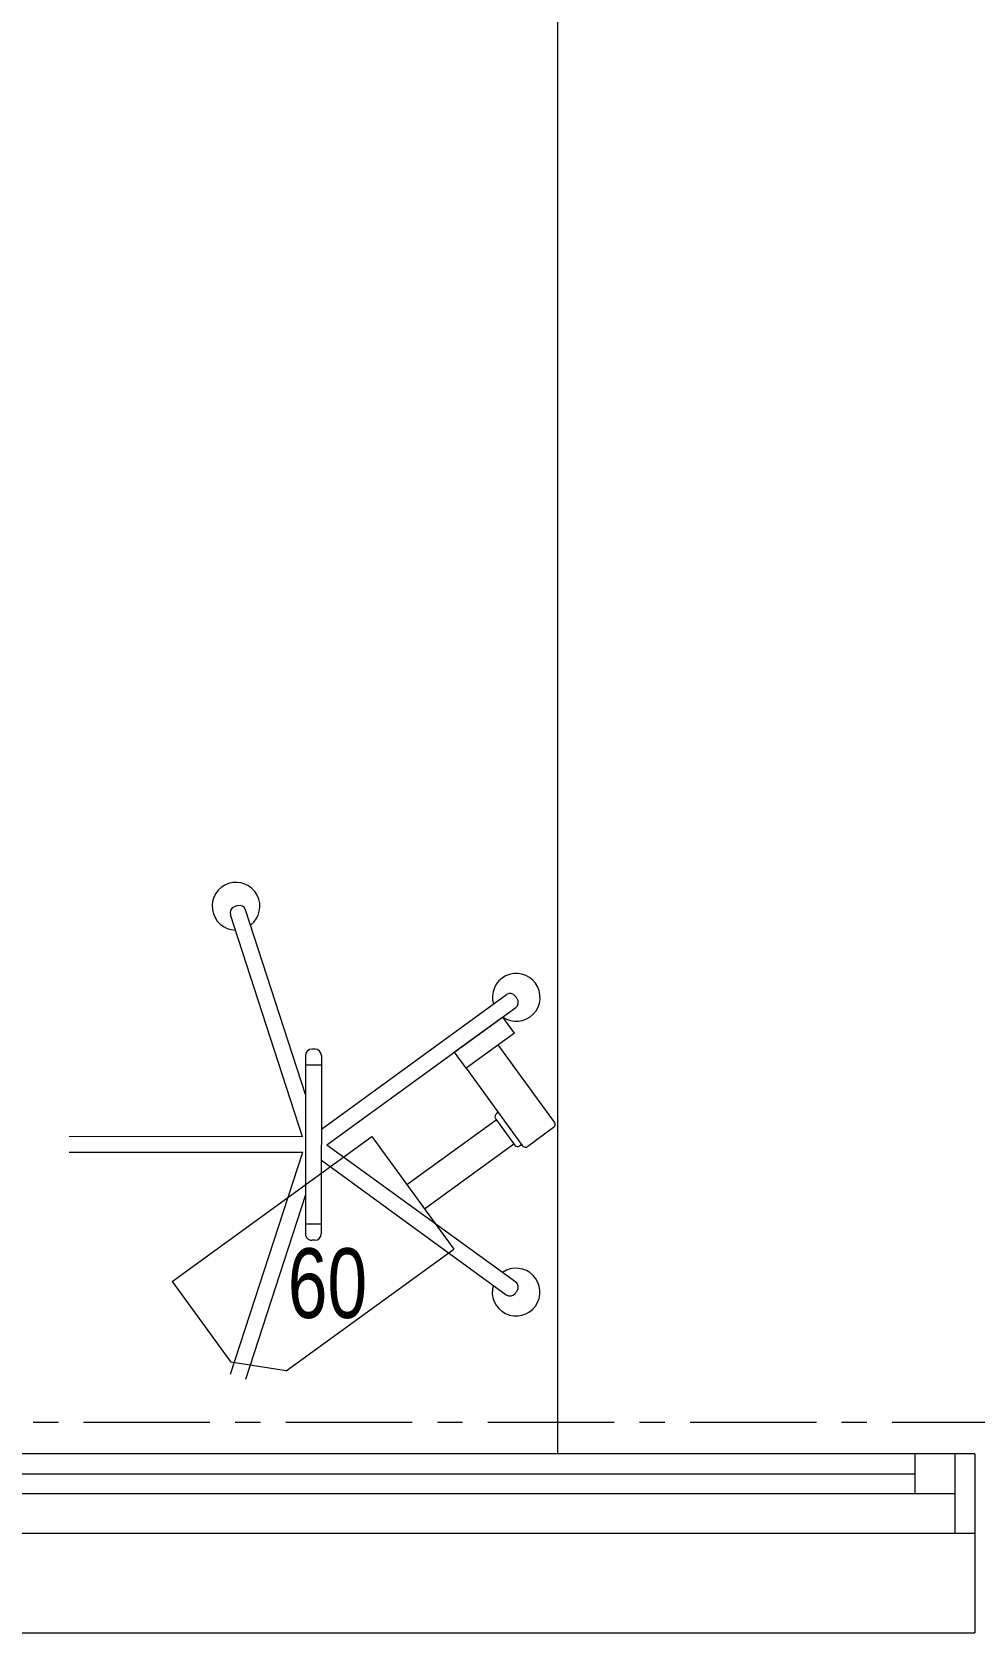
# Model space of a CAD drawing. Header units: millimetres. Extents: x 26027 to 581921, y 7230 to 233891.
# Drawn here: x 512202 to 513387, y 185830 to 187842 of the extents above; entities that cross this region are included whole.
import ezdxf

# ---------------------------------------------------------------- set-up
doc = ezdxf.new("R2010")
doc.units = ezdxf.units.MM
doc.header["$LTSCALE"] = 5
for name, pattern in [('CENTER', [50.800000000000004, 31.75, -6.35, 6.35, -6.35]), ('HIDDEN', [9.524999999999999, 6.35, -3.175]), ('HIDDEN2', [0.1875, 0.125, -0.0625])]:
    doc.linetypes.add(name, pattern=pattern)
for name, color, linetype, lineweight in [('Aluminum', 7, 'Continuous', 5), ('Medical Equipment and Furniture', 163, 'Continuous', 0), ('Medical Equipment and Furniture1', 163, 'Continuous', 5), ('Proj', 7, 'HIDDEN2', 5), ('Walls', 32, 'Continuous', 5)]:
    doc.layers.add(name, color=color, linetype=linetype, lineweight=lineweight)
doc.layers.add('axes', color=9, linetype='Continuous')
doc.styles.add('X3G_ENTITY_257CFD', font='swisscl.ttf', dxfattribs={"height": 200})

# ---------------------------------------------------------------- blocks, each defined once
blk = doc.blocks.new('HF12177-P')
for p, q in [((-0.0196261050550533, -0.0070130161670328), (-0.1885364131370046, 0.225472078058198)), ((0, 0), (-0.172356073249512, 0.2372277831040526)), ((0, 0), (0.1723560732495408, 0.2372277831040623)), ((0.0196261050550586, -0.0070130161670328), (0.1885364131370282, 0.2254720780581989)), ((-0.1199999999999939, -0.0150130161670328), (-0.1199999999999957, -0.0190130161670323)), ((-0.1119999999999948, -0.0070130161670328), (0.1120000000000059, -0.0070130161670328)), ((-0.0999999999999943, -0.0070130161670336), (-0.0999999999999943, -0.0270130161670323)), ((0.1000000000000054, -0.0070130161670336), (0.1000000000000054, -0.0270130161670323)), ((0.120000000000005, -0.0150130161670319), (0.120000000000005, -0.0190130161670315)), ((-0.0631375151467193, -0.0270130161670323), (-0.2950583245726665, -0.1023686551157921)), ((-0.0099999999999945, -0.0307768353717535), (-0.2888779846851648, -0.1213897854416945)), ((-0.1119999999999965, -0.0270130161670323), (0.1120000000000059, -0.0270130161670323)), ((-0.0099999999999945, -0.0307768353717535), (-0.0099999999999945, -0.3240065014399303)), ((0.0100000000000051, -0.0307768353717535), (0.0100000000000051, -0.3240065014399303)), ((0.0100000000000051, -0.0307768353717535), (0.2888779846851794, -0.1213897854416901)), ((0.0631375151467357, -0.0270130161670315), (0.2950583245726759, -0.1023686551157867))]:
    blk.add_line(p, q)
for centre, radius, start, end in [((-0.1851523544721125, 0.2378273370610664), 0.03, 325.4712206343755, 286.5287793654765), ((0.1851523544721343, 0.2378273370610664), 0.03, 253.4712206343819, 214.5287793655101), ((-0.182064277182004, 0.2301743600765382), 0.008, 126.3732650475615, 215.9999999999981), ((1.07e-14, -0.0170130161670334), 0.315, 125.626734952441, 126.3732650475588), ((-0.1788282092045108, 0.2325255010857132), 0.008, 36.00000000000047, 125.6267349524374), ((0.1788282092045397, 0.232525501085723), 0.008, 54.37326504756317, 143.9999999999995), ((1.07e-14, -0.0170130161670334), 0.315, 53.6267349524407, 54.37326504755897), ((0.1820642771820293, 0.2301743600765391), 0.008, 323.9999999999943, 53.62673495243742), ((-0.1119999999999948, -0.0150130161670328), 0.008, 90, 180), ((-0.1119999999999965, -0.0190130161670323), 0.008, 180, 270), ((0.1120000000000059, -0.0150130161670328), 0.008, 5.0889e-12, 90), ((0.1120000000000059, -0.0190130161670323), 0.008, 270, 8.472999999999999e-12), ((-0.2995828026329743, -0.1143533693951433), 0.03, 37.47122063443059, 358.5287793655249), ((-0.2925861886176673, -0.1099771072461531), 0.008, 107.9999999999985, 197.6267349524409), ((1.07e-14, -0.0170130161670334), 0.315, 197.6267349524403, 198.3732650475586), ((-0.2913501206401641, -0.1137813333113335), 0.008, 198.3732650475597, 287.9999999999986)]:
    blk.add_arc(centre, radius, start, end)
blk = doc.blocks.new('MONITOR ARM PLAN')
at = {"color": 8, "linetype": 'HIDDEN'}
for p, q in [((0.02499999999997726, -0.4937500000000057, 2.884949923066148e-09), (0.02500000000003411, -0.1837499999999892, 2.884949923283001e-09)), ((0.02500000000003411, -0.1837499999999892, 2.884949923283001e-09), (0.1999999999999886, -0.1837499999999608, 2.939084461879983e-09)), ((0.1999999999999886, -0.4437499999999943, 2.939084461698109e-09), (0.1999999999999886, -0.1837499999999608, 2.939084461879983e-09)), ((0.1999999999999886, -0.4437499999999943, 2.939084461698109e-09), (0.1500000000000341, -0.4937499999999773, 2.923617450635419e-09)), ((0.02499999999997726, -0.4937500000000057, 2.884949923066148e-09), (0.1500000000000341, -0.4937499999999773, 2.923617450635419e-09))]:
    blk.add_line(p, q, dxfattribs=at)
at = {"layer": 'Medical Equipment and Furniture1'}
for p, q in [((0.02500000000003411, 0.03750000000000853), (-5.684341886080801e-14, 0.03750000000000853)), ((-5.684341886080801e-14, 0.03750000000000853), (0, -0.03749999999999432)), ((0.02500000000003411, 0.03750000000000853), (0.02500000000003411, -0.0374999999999801)), ((0.1450000000000387, 0.01250000000003126), (0.02500000000003411, 0.01250000000000284)), ((0.1500000000000341, 0.007499999999993179), (0.1500000000000341, -0.03249999999997044)), ((0.02500000000003411, -0.0374999999999801), (0, -0.03749999999999432)), ((0.02500000000003411, -0.0374999999999801), (0.1450000000000387, -0.03749999999996589)), ((0.09375, -0.0374999999999801), (0.09375, -0.04000000000000625)), ((0.1437500000000114, -0.03750000000002274), (0.1437500000000114, -0.03999999999999204)), ((0.0987500000000523, -0.04499999999998749), (0.1387500000000159, -0.04499999999998749)), ((0.1000000000000227, -0.04499999999998749), (0.0999999999999659, -0.183749999999975)), ((0.1375000000000455, -0.04499999999997328), (0.1374999999999886, -0.1837499999999608))]:
    blk.add_line(p, q, dxfattribs=at)
for centre, start, end in [((0.1450000000000387, 0.0075000000000216, -3.499747055762833e-09), 0, 90), ((0.09874999999999545, -0.03999999999997783), 179.9999999999968, 270), ((0.1387500000000159, -0.03999999999999204), 270, 359.9999999999968), ((0.1450000000000387, -0.03249999999998465), 270, 0)]:
    blk.add_arc(centre, 0.005, start, end, dxfattribs=at)

msp = doc.modelspace()

# ---------------------------------------------------------------- linework, layer by layer
at = {"layer": 'Aluminum'}
for p, q in [((513387.1450212665, 186055.2665009827, -5.890050092105525e-07), (511887.1450212665, 186055.266500985, -5.890050092105525e-07)), ((513312.1450212665, 186005.2665009827, -5.890050092105525e-07), (513312.1450212665, 186055.2665009827, -5.890050092105525e-07)), ((513362.1450212665, 185955.2665009827, -5.890050092105525e-07), (513362.1450212665, 186055.2665009827, -5.890050092105525e-07)), ((511962.1450212665, 186030.266500985, -5.890050092105525e-07), (513312.1450212665, 186030.2665009827, -5.890050092105525e-07)), ((513362.1450212665, 186005.2665009827, -5.890050092105525e-07), (511912.1450212665, 186005.266500985, -5.890050092105525e-07)), ((513387.1450212665, 185955.2665009827, -5.890050092105525e-07), (511887.1450212665, 185955.266500985, -5.890050092105525e-07))]:
    msp.add_line(p, q, dxfattribs=at)
at = {"layer": 'axes', "linetype": 'CENTER', "lineweight": 0}
msp.add_line((544175.8116164189, 186094.7659202567, 2.361869228524717), (461082.0808442626, 186094.7659202567, 2.361869228524717), dxfattribs=at)
at = {"layer": 'Medical Equipment and Furniture'}
msp.add_line((512862.4340793802, 188555.2665660453, -2.445251087975466), (512862.4340793802, 186055.2665660453, -2.445251087975466), dxfattribs=at)
at = {"layer": 'Proj'}
msp.add_line((511887.1450212665, 185830.266500985, -5.890050092105525e-07), (513387.1450212665, 185830.2665009827, -5.890050092105525e-07), dxfattribs=at)
at = {"layer": 'Walls'}
msp.add_line((513387.1450212665, 186055.2666100848, -5.890050092105525e-07), (513387.1450212665, 185830.2663918817, -5.890050092105525e-07), dxfattribs=at)

# ---------------------------------------------------------------- block references
at = {"layer": 'Medical Equipment and Furniture', "extrusion": (-1.926890227025498e-13, -1.394047920958279e-12, -1), "xscale": -1000, "yscale": 1000, "zscale": -1000, "rotation": 90.01496832471715}
msp.add_blockref('HF12177-P', (-512572.7683088619, 186443.7486432123, 4.033522288089794e-06), dxfattribs=at)
at = {"layer": 'Medical Equipment and Furniture', "xscale": 1000, "yscale": 1000, "zscale": 1000, "rotation": 305.9850316752795}
msp.add_blockref('MONITOR ARM PLAN', (512763.2890537817, 186582.094035201, -4.03620717115416e-06), dxfattribs=at)

# ---------------------------------------------------------------- texts
at = {"layer": 'Medical Equipment and Furniture', "insert": (512573.445390733, 186313.5481621183, -4.392438192724057e-06), "char_height": 87.47307164393662, "attachment_point": 2, "style": 'X3G_ENTITY_257CFD'}
msp.add_mtext('60', dxfattribs=at)

doc.saveas('drawing.dxf')
